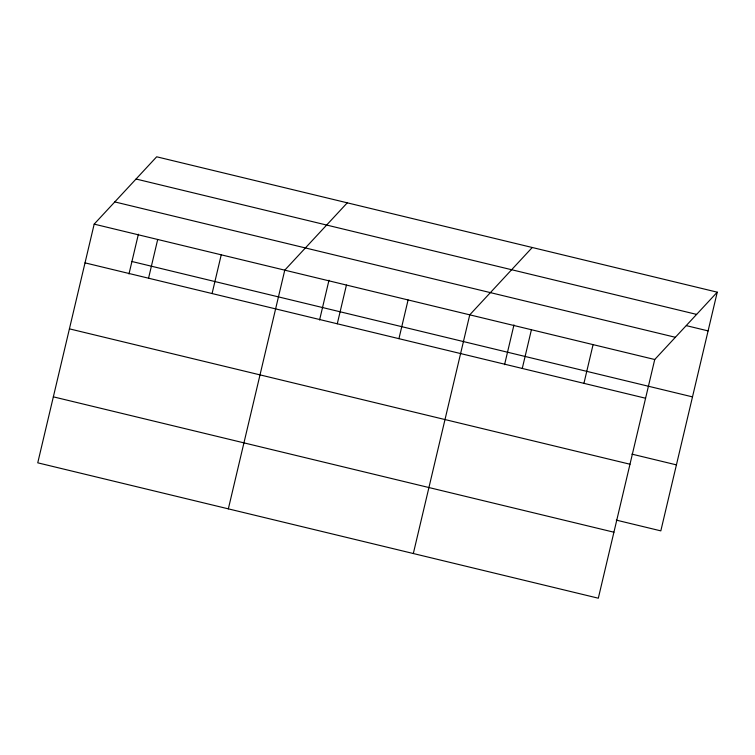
<?xml version="1.0" encoding="UTF-8"?>
<svg xmlns="http://www.w3.org/2000/svg" width="755" height="755" viewBox="0 0 755 755"><rect width="100%" height="100%" fill="white"/><g stroke="black" fill="none" stroke-linecap="round" stroke-linejoin="round"><path stroke-width="1.13" d="M94.177 224.131L37.75 462.824L598.319 598.205L654.736 359.512L717.25 292.176L156.681 156.795L94.177 224.131L654.736 359.512M128.982 273.971L138.391 234.201M148.556 278.199L157.701 239.477M212.079 293.544L221.234 254.822M228.34 508.861L284.767 270.167L347.281 202.821M319.582 319.997L328.982 280.228M337.277 323.782L346.432 285.06M398.933 338.674L408.087 299.952M413.325 553.528L469.752 314.844L532.266 247.498M504.566 364.674L513.966 324.905M522.262 368.459L531.416 329.737M583.926 383.351L593.081 344.62M717.25 292.176L660.823 530.869L616.288 520.11M136.06 179.02L696.62 314.401M686.399 325.66L708.096 330.898M114.807 201.915L675.366 337.296M131.936 261.504L692.495 396.885M85.022 262.863L645.582 398.234M631.888 454.123L676.423 464.872M69.422 328.85L629.991 464.231M53.35 396.837L613.919 532.218"/></g></svg>
